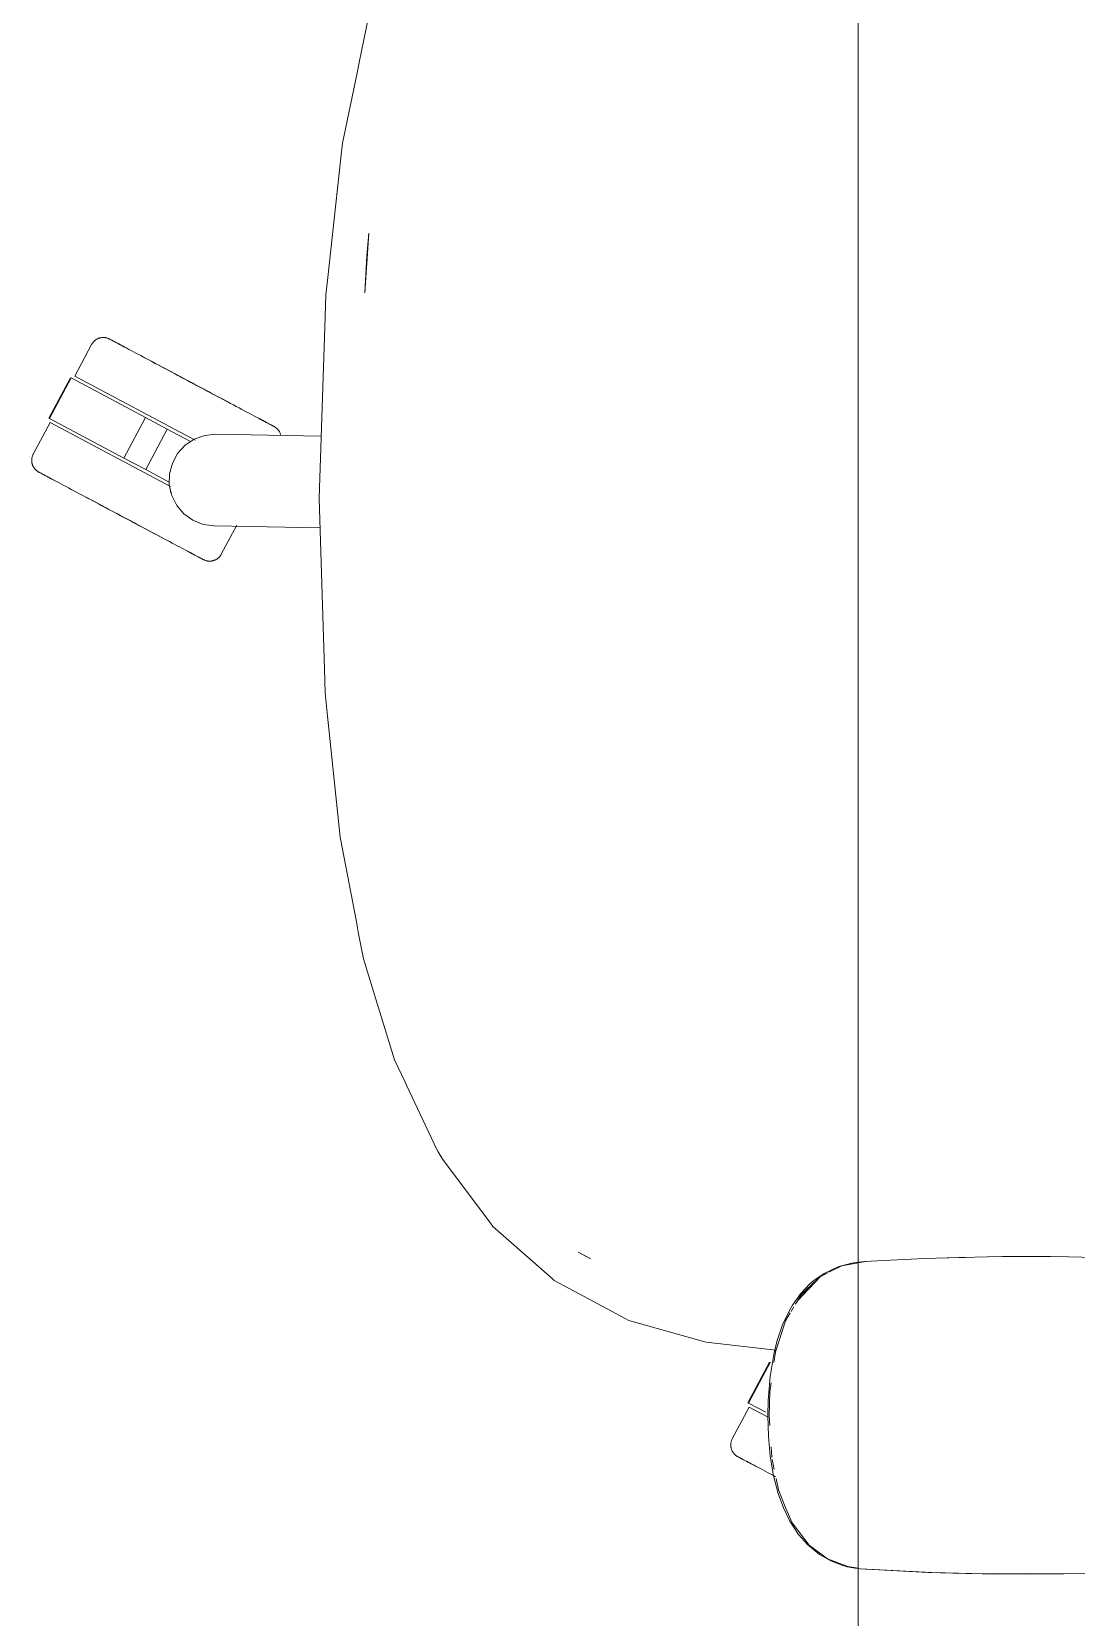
# Model space of a CAD drawing. Header units: millimetres. Extents: x 79795 to 317870, y -36033 to 97293.
# Drawn here: x 168351.4 to 168670.3, y 16646.1 to 17130.1 of the extents above; entities that cross this region are included whole.
import ezdxf

# ---------------------------------------------------------------- set-up
doc = ezdxf.new("R2010")
doc.units = ezdxf.units.MM
doc.header["$MEASUREMENT"] = 0
doc.layers.add('G-IMPT', color=8, linetype='CONTINUOUS', lineweight=9)
doc.layers.add('I-FURN', color=8, linetype='CONTINUOUS', lineweight=9)

msp = doc.modelspace()

# ---------------------------------------------------------------- linework, layer by layer
at = {"layer": 'G-IMPT'}
for p, q in [((168451.39, 17120.67), (168454.26, 17134.49)), ((168450.63, 17116.99), (168451.39, 17120.67)), ((168450.63, 17116.99), (168446.28, 17096.05)), ((168446.28, 17096.05), (168445.79, 17091.63)), ((168441.66, 17054.19), (168445.79, 17091.63)), ((168453.06, 17050.35), (168454.31, 17068.63)), ((168454.31, 17068.63), (168453.7, 17061.68)), ((168453.06, 17050.35), (168453.7, 17061.68)), ((168441.66, 17054.19), (168441.18, 17049.81)), ((168440.85, 17039.87), (168441.18, 17049.81)), ((168440.85, 17039.87), (168439.15, 16987.69)), ((168439.15, 16987.69), (168440.77, 16935.53)), ((168440.77, 16935.53), (168440.99, 16928.27)), ((168441.72, 16921.2), (168440.99, 16928.27)), ((168445.54, 16884.21), (168441.72, 16921.2)), ((168445.54, 16884.21), (168445.63, 16883.75)), ((168450.5, 16858.37), (168445.63, 16883.75)), ((168450.5, 16858.37), (168451.21, 16854.7)), ((168452.66, 16847.1), (168451.21, 16854.7)), ((168456.86, 16833.49), (168452.66, 16847.1)), ((168462.18, 16816.22), (168456.86, 16833.49)), ((168462.18, 16816.22), (168465.37, 16809.46)), ((168465.8, 16808.54), (168465.37, 16809.46)), ((168475.07, 16788.9), (168465.8, 16808.54)), ((168475.07, 16788.9), (168475.49, 16788.19)), ((168476.43, 16786.61), (168475.49, 16788.19)), ((168476.89, 16785.84), (168476.43, 16786.61)), ((168476.89, 16785.84), (168491.46, 16766.34)), ((168491.46, 16766.34), (168492.19, 16765.38)), ((168495.44, 16762.51), (168492.19, 16765.38)), ((168495.44, 16762.51), (168510.23, 16749.49)), ((168518.2, 16757.51), (168522.09, 16755.55)), ((168518.2, 16757.51), (168520.49, 16756.33)), ((168520.49, 16756.33), (168522.09, 16755.55)), ((168593.48, 16751.17), (168597.8, 16753.16)), ((168594.75, 16751.43), (168598.64, 16753.35)), ((168601.76, 16754.22), (168597.8, 16753.16)), ((168598.64, 16753.35), (168603.69, 16754.29)), ((168603.69, 16754.46), (168601.76, 16754.22)), ((168603.69, 16754.29), (168605.99, 16754.72)), ((168605.76, 16754.72), (168603.69, 16754.46)), ((168611.43, 16755.01), (168605.76, 16754.72)), ((168611.43, 16755.01), (168623.99, 16755.62)), ((168627.53, 16755.74), (168623.99, 16755.62)), ((168643.2, 16756.12), (168627.53, 16755.74)), ((168630.93, 16755.8), (168634.26, 16755.95)), ((168636.48, 16755.95), (168634.26, 16755.95)), ((168643.2, 16756.12), (168647.72, 16756.17)), ((168647.72, 16756.17), (168662.43, 16756.17)), ((168667.9, 16756.1), (168662.43, 16756.17)), ((168667.9, 16756.1), (168680.21, 16755.8)), ((168510.23, 16749.49), (168510.9, 16748.9)), ((168521.33, 16743.32), (168510.9, 16748.9)), ((168585.25, 16742.75), (168592.15, 16750.15)), ((168588.94, 16747.83), (168586.07, 16744.79)), ((168586.44, 16744.84), (168592.15, 16750.15)), ((168586.66, 16744.38), (168589.74, 16747.91)), ((168588.94, 16747.83), (168590.26, 16748.97)), ((168592.15, 16750.15), (168589.74, 16747.91)), ((168593.48, 16751.17), (168590.26, 16748.97)), ((168594.39, 16751.25), (168592.15, 16750.15)), ((168532.57, 16737.31), (168521.33, 16743.32)), ((168586.07, 16744.79), (168583.62, 16741.33)), ((168584.56, 16741.69), (168586.44, 16744.84)), ((168585.25, 16742.75), (168586.53, 16744.22)), ((168580.61, 16735.32), (168582.82, 16739.96)), ((168581.48, 16736.54), (168582.94, 16738.99)), ((168582.82, 16739.96), (168583.62, 16741.33)), ((168583.22, 16739.46), (168584.08, 16740.9)), ((168533.68, 16736.71), (168532.57, 16737.31)), ((168555.03, 16730.7), (168533.68, 16736.71)), ((168578.45, 16727.15), (168581.48, 16736.54)), ((168578.87, 16730.23), (168580.61, 16735.32)), ((168555.03, 16730.7), (168557.29, 16730.07)), ((168578.57, 16727.65), (168557.29, 16730.07)), ((168578.87, 16730.23), (168577.9, 16726.31)), ((168577.9, 16726.31), (168576.78, 16719.55)), ((168577.98, 16723.86), (168578.45, 16727.15)), ((168576.2, 16712.23), (168576.78, 16719.55)), ((168576.72, 16714.89), (168576.49, 16707.72)), ((168576.72, 16714.89), (168577.11, 16717.67)), ((168576.2, 16712.23), (168576.12, 16707.72)), ((168576.12, 16707.72), (168576.3, 16701.38)), ((168576.68, 16704.61), (168576.49, 16707.72)), ((168576.86, 16695.23), (168576.3, 16701.38)), ((168576.86, 16695.23), (168577.86, 16689.3)), ((168577.28, 16694.9), (168577.08, 16698.1)), ((168578.04, 16691.15), (168577.42, 16694.2)), ((168579.29, 16683.82), (168577.86, 16689.3)), ((168579.32, 16684.94), (168578.61, 16688.4)), ((168579.32, 16684.94), (168581.64, 16679.31)), ((168579.29, 16683.82), (168580.88, 16679.49)), ((168582.86, 16675.41), (168580.88, 16679.49)), ((168583.48, 16674.92), (168581.64, 16679.31)), ((168582.86, 16675.41), (168585.51, 16671.37)), ((168588.7, 16668.13), (168583.48, 16674.92)), ((168585.51, 16671.37), (168588.18, 16668.33)), ((168591.92, 16665.25), (168588.18, 16668.33)), ((168594.32, 16663.96), (168588.7, 16668.13)), ((168595.35, 16663.29), (168591.92, 16665.25)), ((168600.52, 16661.55), (168594.32, 16663.96)), ((168595.35, 16663.29), (168599, 16661.9)), ((168600.34, 16661.53), (168599, 16661.9)), ((168600.34, 16661.53), (168602.74, 16661.09)), ((168600.52, 16661.55), (168603.69, 16661.07)), ((168604.38, 16660.84), (168602.74, 16661.09)), ((168624.96, 16659.79), (168604.38, 16660.84)), ((168626.17, 16659.75), (168604.38, 16660.84)), ((168604.38, 16660.84), (168605.99, 16660.72)), ((168626.17, 16659.75), (168605.99, 16660.72)), ((168646.36, 16659.28), (168624.96, 16659.79)), ((168636.52, 16659.44), (168624.96, 16659.79)), ((168624.96, 16659.79), (168626.17, 16659.75)), ((168646.36, 16659.28), (168626.17, 16659.75)), ((168666.54, 16659.33), (168636.52, 16659.44)), ((168646.36, 16659.28), (168636.52, 16659.44)), ((168636.52, 16659.44), (168655.75, 16659.24)), ((168644.32, 16659.3), (168642.41, 16659.37)), ((168647.26, 16659.33), (168644.32, 16659.3)), ((168666.54, 16659.33), (168646.36, 16659.28)), ((168666.54, 16659.33), (168655.75, 16659.24)), ((168666.54, 16659.33), (168674.96, 16659.49))]:
    msp.add_line(p, q, dxfattribs=at)
at = {"layer": 'I-FURN'}
for p, q in [((168603.69, 16187.72), (168603.69, 17787.72)), ((168603.69, 17787.72), (168603.69, 16187.72)), ((168369.7, 17034.62), (168364.55, 17024.93)), ((168369.7, 17034.62), (168369.78, 17034.76)), ((168369.78, 17034.76), (168369.86, 17034.9)), ((168369.86, 17034.9), (168369.95, 17035.03)), ((168369.95, 17035.03), (168370.05, 17035.16)), ((168370.05, 17035.16), (168370.15, 17035.29)), ((168370.15, 17035.29), (168370.25, 17035.41)), ((168370.25, 17035.41), (168370.36, 17035.53)), ((168370.36, 17035.53), (168370.47, 17035.64)), ((168370.47, 17035.64), (168370.59, 17035.75)), ((168370.59, 17035.75), (168370.72, 17035.86)), ((168370.72, 17035.86), (168370.84, 17035.95)), ((168370.84, 17035.95), (168370.97, 17036.05)), ((168370.97, 17036.05), (168371.11, 17036.14)), ((168371.11, 17036.14), (168371.25, 17036.22)), ((168371.25, 17036.22), (168371.39, 17036.3)), ((168371.39, 17036.3), (168371.53, 17036.37)), ((168371.53, 17036.37), (168371.68, 17036.44)), ((168371.68, 17036.44), (168371.83, 17036.5)), ((168371.83, 17036.5), (168371.98, 17036.55)), ((168371.98, 17036.55), (168372.14, 17036.6)), ((168372.14, 17036.6), (168372.29, 17036.64)), ((168372.29, 17036.64), (168372.45, 17036.67)), ((168372.45, 17036.67), (168372.61, 17036.7)), ((168372.61, 17036.7), (168372.77, 17036.73)), ((168372.77, 17036.73), (168372.93, 17036.74)), ((168372.93, 17036.74), (168373.09, 17036.75)), ((168373.09, 17036.75), (168373.25, 17036.76)), ((168373.25, 17036.76), (168373.41, 17036.75)), ((168373.41, 17036.75), (168373.57, 17036.74)), ((168373.57, 17036.74), (168373.73, 17036.73)), ((168373.73, 17036.73), (168373.89, 17036.71)), ((168373.89, 17036.71), (168374.05, 17036.68)), ((168374.05, 17036.68), (168374.21, 17036.64)), ((168374.21, 17036.64), (168374.36, 17036.6)), ((168374.36, 17036.6), (168374.52, 17036.55)), ((168374.52, 17036.55), (168374.67, 17036.5)), ((168374.67, 17036.5), (168374.82, 17036.44)), ((168374.82, 17036.44), (168374.97, 17036.38)), ((168374.97, 17036.38), (168375.11, 17036.31)), ((168375.11, 17036.31), (168375.15, 17036.29)), ((168375.15, 17036.29), (168375.17, 17036.27)), ((168375.16, 17036.28), (168375.15, 17036.29)), ((168375.2, 17036.26), (168375.16, 17036.28)), ((168375.17, 17036.27), (168375.23, 17036.24)), ((168375.28, 17036.22), (168375.2, 17036.26)), ((168375.23, 17036.24), (168375.33, 17036.19)), ((168375.4, 17036.15), (168375.28, 17036.22)), ((168375.33, 17036.19), (168375.47, 17036.11)), ((168375.56, 17036.07), (168375.4, 17036.15)), ((168375.47, 17036.11), (168375.65, 17036.02)), ((168375.76, 17035.96), (168375.56, 17036.07)), ((168375.65, 17036.02), (168375.87, 17035.9)), ((168376, 17035.83), (168375.76, 17035.96)), ((168375.87, 17035.9), (168376.13, 17035.76)), ((168376.28, 17035.68), (168376, 17035.83)), ((168376.13, 17035.76), (168376.43, 17035.61)), ((168376.6, 17035.51), (168376.28, 17035.68)), ((168376.43, 17035.61), (168376.76, 17035.43)), ((168376.96, 17035.32), (168376.6, 17035.51)), ((168376.76, 17035.43), (168377.13, 17035.23)), ((168377.35, 17035.11), (168376.96, 17035.32)), ((168377.13, 17035.23), (168377.54, 17035.01)), ((168377.78, 17034.89), (168377.35, 17035.11)), ((168377.54, 17035.01), (168377.99, 17034.77)), ((168378.25, 17034.64), (168377.78, 17034.89)), ((168377.99, 17034.77), (168378.47, 17034.52)), ((168378.75, 17034.37), (168378.25, 17034.64)), ((168378.47, 17034.52), (168378.99, 17034.24)), ((168379.28, 17034.09), (168378.75, 17034.37)), ((168378.99, 17034.24), (168379.54, 17033.95)), ((168379.85, 17033.79), (168379.28, 17034.09)), ((168379.54, 17033.95), (168380.12, 17033.64)), ((168380.45, 17033.47), (168379.85, 17033.79)), ((168381.09, 17033.13), (168380.45, 17033.47)), ((168381.75, 17032.78), (168381.09, 17033.13)), ((168382.44, 17032.41), (168381.75, 17032.78)), ((168383.17, 17032.02), (168382.44, 17032.41)), ((168383.92, 17031.62), (168383.17, 17032.02)), ((168384.69, 17031.21), (168383.92, 17031.62)), ((168385.49, 17030.79), (168384.69, 17031.21)), ((168386.32, 17030.35), (168385.49, 17030.79)), ((168385.87, 17030.58), (168386.71, 17030.14)), ((168387.17, 17029.9), (168386.32, 17030.35)), ((168386.71, 17030.14), (168387.56, 17029.69)), ((168388.03, 17029.43), (168387.17, 17029.9)), ((168387.56, 17029.69), (168388.44, 17029.22)), ((168388.92, 17028.96), (168388.03, 17029.43)), ((168388.44, 17029.22), (168389.34, 17028.74)), ((168389.83, 17028.48), (168388.92, 17028.96)), ((168389.34, 17028.74), (168390.25, 17028.26)), ((168390.75, 17027.99), (168389.83, 17028.48)), ((168390.25, 17028.26), (168391.18, 17027.76)), ((168391.69, 17027.49), (168390.75, 17027.99)), ((168363.26, 17024.49), (168356.68, 17012.13)), ((168356.85, 17012.04), (168363.43, 17024.4)), ((168363.43, 17024.4), (168386.13, 17012.32)), ((168401.3, 17005.39), (168364.55, 17024.93)), ((168391.18, 17027.76), (168392.12, 17027.26)), ((168392.64, 17026.99), (168391.69, 17027.49)), ((168392.12, 17027.26), (168393.08, 17026.75)), ((168393.6, 17026.47), (168392.64, 17026.99)), ((168393.08, 17026.75), (168394.05, 17026.24)), ((168394.58, 17025.96), (168393.6, 17026.47)), ((168394.05, 17026.24), (168395.03, 17025.72)), ((168395.56, 17025.43), (168394.58, 17025.96)), ((168395.03, 17025.72), (168396.01, 17025.19)), ((168396.55, 17024.91), (168395.56, 17025.43)), ((168396.01, 17025.19), (168397.01, 17024.66)), ((168397.55, 17024.38), (168396.55, 17024.91)), ((168397.01, 17024.66), (168398.01, 17024.13)), ((168398.55, 17023.84), (168397.55, 17024.38)), ((168398.01, 17024.13), (168399.01, 17023.6)), ((168399.55, 17023.31), (168398.55, 17023.84)), ((168399.01, 17023.6), (168400.02, 17023.06)), ((168400.56, 17022.78), (168399.55, 17023.31)), ((168400.02, 17023.06), (168401.02, 17022.53)), ((168401.56, 17022.24), (168400.56, 17022.78)), ((168401.02, 17022.53), (168402.03, 17022)), ((168402.57, 17021.71), (168401.56, 17022.24)), ((168402.03, 17022), (168403.03, 17021.46)), ((168403.57, 17021.18), (168402.57, 17021.71)), ((168403.03, 17021.46), (168404.02, 17020.93)), ((168404.56, 17020.65), (168403.57, 17021.18)), ((168404.02, 17020.93), (168405.01, 17020.41)), ((168405.55, 17020.12), (168404.56, 17020.65)), ((168405.01, 17020.41), (168406, 17019.88)), ((168406.53, 17019.6), (168405.55, 17020.12)), ((168406, 17019.88), (168406.97, 17019.36)), ((168407.49, 17019.09), (168406.53, 17019.6)), ((168406.97, 17019.36), (168407.94, 17018.85)), ((168408.45, 17018.58), (168407.49, 17019.09)), ((168407.94, 17018.85), (168408.89, 17018.35)), ((168409.4, 17018.08), (168408.45, 17018.58)), ((168408.89, 17018.35), (168409.83, 17017.85)), ((168410.33, 17017.58), (168409.4, 17018.08)), ((168409.83, 17017.85), (168410.75, 17017.36)), ((168411.24, 17017.1), (168410.33, 17017.58)), ((168410.75, 17017.36), (168411.65, 17016.88)), ((168412.13, 17016.62), (168411.24, 17017.1)), ((168413.01, 17016.15), (168412.13, 17016.62)), ((168413.87, 17015.7), (168413.01, 17016.15)), ((168414.7, 17015.25), (168413.87, 17015.7)), ((168415.52, 17014.82), (168414.7, 17015.25)), ((168416.3, 17014.4), (168415.52, 17014.82)), ((168417.07, 17014), (168416.3, 17014.4)), ((168417.8, 17013.61), (168417.07, 17014)), ((168418.51, 17013.23), (168417.8, 17013.61)), ((168357.04, 17010.81), (168351.89, 17001.12)), ((168379.56, 16999.96), (168356.85, 17012.04)), ((168393.76, 16991.28), (168357.04, 17010.81)), ((168379.56, 16999.96), (168386.13, 17012.32)), ((168386.13, 17012.32), (168392.78, 17008.79)), ((168386.2, 16996.43), (168392.78, 17008.79)), ((168392.78, 17008.79), (168399.92, 17004.99)), ((168419.19, 17012.87), (168418.51, 17013.23)), ((168419.83, 17012.53), (168419.19, 17012.87)), ((168420.45, 17012.2), (168419.83, 17012.53)), ((168421.03, 17011.89), (168420.45, 17012.2)), ((168420.72, 17012.05), (168421.29, 17011.75)), ((168421.58, 17011.6), (168421.03, 17011.89)), ((168421.29, 17011.75), (168421.83, 17011.47)), ((168422.1, 17011.32), (168421.58, 17011.6)), ((168421.83, 17011.47), (168422.33, 17011.2)), ((168422.58, 17011.06), (168422.1, 17011.32)), ((168422.33, 17011.2), (168422.79, 17010.95)), ((168423.03, 17010.83), (168422.58, 17011.06)), ((168422.79, 17010.95), (168423.22, 17010.72)), ((168423.44, 17010.61), (168423.03, 17010.83)), ((168423.22, 17010.72), (168423.62, 17010.52)), ((168423.81, 17010.41), (168423.44, 17010.61)), ((168423.62, 17010.52), (168423.97, 17010.33)), ((168424.15, 17010.23), (168423.81, 17010.41)), ((168423.97, 17010.33), (168424.29, 17010.16)), ((168424.45, 17010.07), (168424.15, 17010.23)), ((168424.29, 17010.16), (168424.57, 17010.01)), ((168424.7, 17009.94), (168424.45, 17010.07)), ((168424.57, 17010.01), (168424.81, 17009.88)), ((168424.92, 17009.82), (168424.7, 17009.94)), ((168424.81, 17009.88), (168425.01, 17009.77)), ((168425.1, 17009.72), (168424.92, 17009.82)), ((168425.01, 17009.77), (168425.17, 17009.69)), ((168425.24, 17009.65), (168425.1, 17009.72)), ((168425.17, 17009.69), (168425.29, 17009.62)), ((168425.34, 17009.6), (168425.24, 17009.65)), ((168425.29, 17009.62), (168425.38, 17009.58)), ((168425.4, 17009.56), (168425.34, 17009.6)), ((168425.38, 17009.58), (168425.42, 17009.56)), ((168425.42, 17009.55), (168425.4, 17009.56)), ((168425.42, 17009.56), (168425.42, 17009.55)), ((168425.42, 17009.55), (168425.57, 17009.48)), ((168425.57, 17009.48), (168425.7, 17009.39)), ((168425.7, 17009.39), (168425.84, 17009.3)), ((168425.84, 17009.3), (168425.97, 17009.21)), ((168425.97, 17009.21), (168426.09, 17009.11)), ((168426.09, 17009.11), (168426.22, 17009)), ((168426.22, 17009), (168426.33, 17008.89)), ((168426.33, 17008.89), (168426.45, 17008.78)), ((168426.45, 17008.78), (168426.56, 17008.66)), ((168426.56, 17008.66), (168426.66, 17008.54)), ((168426.66, 17008.54), (168426.76, 17008.41)), ((168395.96, 17001.37), (168398.24, 17003.85)), ((168398.24, 17003.85), (168401.05, 17005.72)), ((168401.05, 17005.72), (168404.22, 17006.86)), ((168404.22, 17006.86), (168407.58, 17007.21)), ((168407.58, 17007.21), (168439.77, 17006.65)), ((168426.76, 17008.41), (168426.85, 17008.28)), ((168426.85, 17008.28), (168426.94, 17008.14)), ((168426.94, 17008.14), (168427.03, 17008.01)), ((168427.03, 17008.01), (168427.1, 17007.86)), ((168427.1, 17007.86), (168427.17, 17007.72)), ((168427.17, 17007.72), (168427.24, 17007.57)), ((168427.24, 17007.57), (168427.3, 17007.42)), ((168427.3, 17007.42), (168427.36, 17007.27)), ((168427.36, 17007.27), (168427.4, 17007.12)), ((168427.4, 17007.12), (168427.44, 17006.96)), ((168427.44, 17006.96), (168427.48, 17006.8)), ((168351.42, 16999.38), (168351.43, 16999.54)), ((168351.42, 16999.22), (168351.42, 16999.38)), ((168351.42, 16999.06), (168351.42, 16999.22)), ((168351.43, 16998.9), (168351.42, 16999.06)), ((168351.43, 16999.54), (168351.44, 16999.7)), ((168351.45, 16998.74), (168351.43, 16998.9)), ((168351.44, 16999.7), (168351.47, 16999.86)), ((168351.47, 16999.86), (168351.49, 17000.02)), ((168351.49, 17000.02), (168351.53, 17000.18)), ((168351.53, 17000.18), (168351.57, 17000.33)), ((168351.57, 17000.33), (168351.62, 17000.49)), ((168351.62, 17000.49), (168351.67, 17000.64)), ((168351.67, 17000.64), (168351.73, 17000.79)), ((168351.73, 17000.79), (168351.8, 17000.94)), ((168351.8, 17000.94), (168351.87, 17001.08)), ((168351.87, 17001.08), (168351.89, 17001.12)), ((168386.2, 16996.43), (168379.56, 16999.96)), ((168394.34, 16998.41), (168395.96, 17001.37)), ((168351.47, 16998.58), (168351.45, 16998.74)), ((168351.5, 16998.42), (168351.47, 16998.58)), ((168351.53, 16998.26), (168351.5, 16998.42)), ((168351.58, 16998.11), (168351.53, 16998.26)), ((168351.62, 16997.95), (168351.58, 16998.11)), ((168351.68, 16997.8), (168351.62, 16997.95)), ((168351.74, 16997.65), (168351.68, 16997.8)), ((168351.8, 16997.5), (168351.74, 16997.65)), ((168351.88, 16997.36), (168351.8, 16997.5)), ((168351.95, 16997.22), (168351.88, 16997.36)), ((168352.04, 16997.08), (168351.95, 16997.22)), ((168352.12, 16996.95), (168352.04, 16997.08)), ((168352.22, 16996.81), (168352.12, 16996.95)), ((168352.32, 16996.69), (168352.22, 16996.81)), ((168352.42, 16996.56), (168352.32, 16996.69)), ((168352.53, 16996.45), (168352.42, 16996.56)), ((168352.64, 16996.33), (168352.53, 16996.45)), ((168352.76, 16996.22), (168352.64, 16996.33)), ((168352.88, 16996.12), (168352.76, 16996.22)), ((168353.01, 16996.02), (168352.88, 16996.12)), ((168353.14, 16995.92), (168353.01, 16996.02)), ((168353.28, 16995.83), (168353.14, 16995.92)), ((168353.41, 16995.75), (168353.28, 16995.83)), ((168353.55, 16995.67), (168353.41, 16995.75)), ((168353.56, 16995.67), (168353.55, 16995.67)), ((168353.55, 16995.67), (168353.57, 16995.66)), ((168353.6, 16995.64), (168353.56, 16995.67)), ((168353.57, 16995.66), (168353.63, 16995.63)), ((168353.68, 16995.6), (168353.6, 16995.64)), ((168353.63, 16995.63), (168353.73, 16995.57)), ((168353.81, 16995.54), (168353.68, 16995.6)), ((168353.73, 16995.57), (168353.88, 16995.5)), ((168353.97, 16995.45), (168353.81, 16995.54)), ((168353.88, 16995.5), (168354.06, 16995.4)), ((168354.17, 16995.34), (168353.97, 16995.45)), ((168354.06, 16995.4), (168354.27, 16995.29)), ((168354.41, 16995.21), (168354.17, 16995.34)), ((168354.27, 16995.29), (168354.53, 16995.15)), ((168354.69, 16995.07), (168354.41, 16995.21)), ((168354.53, 16995.15), (168354.83, 16994.99)), ((168355.01, 16994.9), (168354.69, 16995.07)), ((168354.83, 16994.99), (168355.17, 16994.81)), ((168355.36, 16994.71), (168355.01, 16994.9)), ((168355.17, 16994.81), (168355.54, 16994.61)), ((168355.76, 16994.5), (168355.36, 16994.71)), ((168355.54, 16994.61), (168355.95, 16994.4)), ((168356.18, 16994.27), (168355.76, 16994.5)), ((168355.95, 16994.4), (168356.39, 16994.16)), ((168356.65, 16994.02), (168356.18, 16994.27)), ((168356.39, 16994.16), (168356.88, 16993.9)), ((168357.15, 16993.76), (168356.65, 16994.02)), ((168393.35, 16992.63), (168386.2, 16996.43)), ((168393.42, 16991.77), (168393.48, 16995.15)), ((168393.48, 16995.15), (168394.34, 16998.41)), ((168356.88, 16993.9), (168357.39, 16993.63)), ((168357.69, 16993.47), (168357.15, 16993.76)), ((168357.39, 16993.63), (168357.94, 16993.33)), ((168358.26, 16993.17), (168357.69, 16993.47)), ((168357.94, 16993.33), (168358.53, 16993.02)), ((168358.53, 16993.02), (168359.15, 16992.7)), ((168359.15, 16992.7), (168359.79, 16992.35)), ((168359.79, 16992.35), (168360.47, 16991.99)), ((168360.47, 16991.99), (168361.18, 16991.62)), ((168361.18, 16991.62), (168361.91, 16991.22)), ((168361.91, 16991.22), (168362.68, 16990.82)), ((168362.68, 16990.82), (168363.46, 16990.4)), ((168363.46, 16990.4), (168364.27, 16989.97)), ((168364.27, 16989.97), (168365.11, 16989.53)), ((168365.11, 16989.53), (168365.97, 16989.07)), ((168394.17, 16988.49), (168393.42, 16991.77)), ((168365.97, 16989.07), (168366.84, 16988.6)), ((168366.84, 16988.6), (168367.74, 16988.13)), ((168368.23, 16987.87), (168367.32, 16988.35)), ((168367.74, 16988.13), (168368.65, 16987.64)), ((168369.15, 16987.38), (168368.23, 16987.87)), ((168368.65, 16987.64), (168369.58, 16987.15)), ((168370.09, 16986.88), (168369.15, 16987.38)), ((168369.58, 16987.15), (168370.53, 16986.64)), ((168371.04, 16986.37), (168370.09, 16986.88)), ((168370.53, 16986.64), (168371.48, 16986.14)), ((168372.01, 16985.86), (168371.04, 16986.37)), ((168371.48, 16986.14), (168372.45, 16985.62)), ((168372.98, 16985.34), (168372.01, 16985.86)), ((168372.45, 16985.62), (168373.43, 16985.1)), ((168373.96, 16984.82), (168372.98, 16985.34)), ((168373.43, 16985.1), (168374.42, 16984.58)), ((168374.95, 16984.29), (168373.96, 16984.82)), ((168374.42, 16984.58), (168375.41, 16984.05)), ((168375.95, 16983.76), (168374.95, 16984.29)), ((168395.68, 16985.47), (168394.17, 16988.49)), ((168397.87, 16982.91), (168395.68, 16985.47)), ((168375.41, 16984.05), (168376.41, 16983.52)), ((168376.95, 16983.23), (168375.95, 16983.76)), ((168376.41, 16983.52), (168377.41, 16982.98)), ((168377.96, 16982.69), (168376.95, 16983.23)), ((168377.41, 16982.98), (168378.42, 16982.45)), ((168378.96, 16982.16), (168377.96, 16982.69)), ((168378.42, 16982.45), (168379.43, 16981.91)), ((168379.97, 16981.63), (168378.96, 16982.16)), ((168379.43, 16981.91), (168380.43, 16981.38)), ((168380.97, 16981.09), (168379.97, 16981.63)), ((168380.43, 16981.38), (168381.43, 16980.85)), ((168381.97, 16980.56), (168380.97, 16981.09)), ((168381.43, 16980.85), (168382.43, 16980.32)), ((168382.96, 16980.03), (168381.97, 16980.56)), ((168382.43, 16980.32), (168383.42, 16979.79)), ((168383.95, 16979.51), (168382.96, 16980.03)), ((168383.42, 16979.79), (168384.4, 16979.27)), ((168384.93, 16978.99), (168383.95, 16979.51)), ((168400.62, 16980.94), (168397.87, 16982.91)), ((168403.75, 16979.69), (168400.62, 16980.94)), ((168407.09, 16979.23), (168403.75, 16979.69)), ((168409.28, 16970.6), (168413.98, 16979.45)), ((168384.4, 16979.27), (168385.38, 16978.75)), ((168385.9, 16978.47), (168384.93, 16978.99)), ((168385.38, 16978.75), (168386.34, 16978.24)), ((168386.86, 16977.96), (168385.9, 16978.47)), ((168386.34, 16978.24), (168387.29, 16977.73)), ((168387.8, 16977.46), (168386.86, 16977.96)), ((168387.29, 16977.73), (168388.23, 16977.23)), ((168388.73, 16976.97), (168387.8, 16977.46)), ((168388.23, 16977.23), (168389.15, 16976.74)), ((168389.64, 16976.48), (168388.73, 16976.97)), ((168389.15, 16976.74), (168390.06, 16976.26)), ((168390.54, 16976), (168389.64, 16976.48)), ((168390.06, 16976.26), (168390.95, 16975.79)), ((168391.42, 16975.54), (168390.54, 16976)), ((168390.95, 16975.79), (168391.81, 16975.33)), ((168392.27, 16975.08), (168391.42, 16975.54)), ((168391.81, 16975.33), (168392.66, 16974.88)), ((168393.11, 16974.64), (168392.27, 16975.08)), ((168392.66, 16974.88), (168393.48, 16974.44)), ((168439.43, 16978.66), (168407.09, 16979.23)), ((168393.48, 16974.44), (168394.29, 16974.01)), ((168394.29, 16974.01), (168395.06, 16973.6)), ((168395.06, 16973.6), (168395.81, 16973.2)), ((168395.81, 16973.2), (168396.53, 16972.82)), ((168396.53, 16972.82), (168397.23, 16972.45)), ((168397.23, 16972.45), (168397.89, 16972.09)), ((168397.89, 16972.09), (168398.52, 16971.76)), ((168398.52, 16971.76), (168399.13, 16971.44)), ((168399.44, 16971.27), (168398.85, 16971.58)), ((168399.13, 16971.44), (168399.7, 16971.14)), ((168399.99, 16970.98), (168399.44, 16971.27)), ((168399.7, 16971.14), (168400.23, 16970.85)), ((168400.51, 16970.7), (168399.99, 16970.98)), ((168400.23, 16970.85), (168400.73, 16970.58)), ((168400.99, 16970.45), (168400.51, 16970.7)), ((168400.73, 16970.58), (168401.2, 16970.34)), ((168401.43, 16970.21), (168400.99, 16970.45)), ((168401.2, 16970.34), (168401.63, 16970.11)), ((168401.84, 16969.99), (168401.43, 16970.21)), ((168401.63, 16970.11), (168402.02, 16969.9)), ((168402.22, 16969.79), (168401.84, 16969.99)), ((168402.02, 16969.9), (168402.38, 16969.71)), ((168402.55, 16969.62), (168402.22, 16969.79)), ((168408.73, 16969.81), (168408.62, 16969.69)), ((168408.83, 16969.94), (168408.73, 16969.81)), ((168408.93, 16970.06), (168408.83, 16969.94)), ((168409.03, 16970.19), (168408.93, 16970.06)), ((168409.12, 16970.33), (168409.03, 16970.19)), ((168409.2, 16970.46), (168409.12, 16970.33)), ((168409.28, 16970.6), (168409.2, 16970.46)), ((168402.38, 16969.71), (168402.69, 16969.54)), ((168402.85, 16969.46), (168402.55, 16969.62)), ((168402.69, 16969.54), (168402.97, 16969.39)), ((168403.11, 16969.32), (168402.85, 16969.46)), ((168402.97, 16969.39), (168403.21, 16969.26)), ((168403.33, 16969.2), (168403.11, 16969.32)), ((168403.21, 16969.26), (168403.42, 16969.16)), ((168403.51, 16969.11), (168403.33, 16969.2)), ((168403.42, 16969.16), (168403.58, 16969.07)), ((168403.65, 16969.03), (168403.51, 16969.11)), ((168403.58, 16969.07), (168403.7, 16969.01)), ((168403.75, 16968.98), (168403.65, 16969.03)), ((168403.7, 16969.01), (168403.78, 16968.96)), ((168403.81, 16968.95), (168403.75, 16968.98)), ((168403.78, 16968.96), (168403.82, 16968.94)), ((168403.83, 16968.94), (168403.81, 16968.95)), ((168403.82, 16968.94), (168403.83, 16968.94)), ((168403.87, 16968.92), (168403.83, 16968.94)), ((168404.01, 16968.85), (168403.87, 16968.92)), ((168404.16, 16968.78), (168404.01, 16968.85)), ((168404.31, 16968.72), (168404.16, 16968.78)), ((168404.46, 16968.67), (168404.31, 16968.72)), ((168404.62, 16968.62), (168404.46, 16968.67)), ((168404.77, 16968.58), (168404.62, 16968.62)), ((168404.93, 16968.54), (168404.77, 16968.58)), ((168405.09, 16968.52), (168404.93, 16968.54)), ((168405.25, 16968.49), (168405.09, 16968.52)), ((168405.41, 16968.48), (168405.25, 16968.49)), ((168405.57, 16968.47), (168405.41, 16968.48)), ((168405.73, 16968.47), (168405.57, 16968.47)), ((168405.89, 16968.47), (168405.73, 16968.47)), ((168406.05, 16968.48), (168405.89, 16968.47)), ((168406.21, 16968.5), (168406.05, 16968.48)), ((168406.37, 16968.52), (168406.21, 16968.5)), ((168406.53, 16968.55), (168406.37, 16968.52)), ((168406.69, 16968.58), (168406.53, 16968.55)), ((168406.84, 16968.63), (168406.69, 16968.58)), ((168407, 16968.67), (168406.84, 16968.63)), ((168407.15, 16968.73), (168407, 16968.67)), ((168407.3, 16968.79), (168407.15, 16968.73)), ((168407.44, 16968.85), (168407.3, 16968.79)), ((168407.59, 16968.93), (168407.44, 16968.85)), ((168407.73, 16969), (168407.59, 16968.93)), ((168407.87, 16969.09), (168407.73, 16969)), ((168408, 16969.18), (168407.87, 16969.09)), ((168408.13, 16969.27), (168408, 16969.18)), ((168408.26, 16969.37), (168408.13, 16969.27)), ((168408.38, 16969.47), (168408.26, 16969.37)), ((168408.5, 16969.58), (168408.38, 16969.47)), ((168408.62, 16969.69), (168408.5, 16969.58)), ((168576.61, 16723.94), (168570.04, 16711.58)), ((168570.21, 16711.49), (168576.78, 16723.85)), ((168576.78, 16723.85), (168576.88, 16723.8)), ((168570.4, 16710.26), (168565.25, 16700.57)), ((168575.5, 16708.68), (168570.21, 16711.49)), ((168576.03, 16707.27), (168570.4, 16710.26)), ((168564.77, 16698.67), (168564.78, 16698.84)), ((168564.78, 16698.51), (168564.77, 16698.67)), ((168564.78, 16698.84), (168564.79, 16699)), ((168564.79, 16699), (168564.8, 16699.16)), ((168564.8, 16699.16), (168564.82, 16699.32)), ((168564.82, 16699.32), (168564.85, 16699.47)), ((168564.85, 16699.47), (168564.89, 16699.63)), ((168564.89, 16699.63), (168564.93, 16699.79)), ((168564.93, 16699.79), (168564.98, 16699.94)), ((168564.98, 16699.94), (168565.03, 16700.09)), ((168565.03, 16700.09), (168565.09, 16700.24)), ((168565.09, 16700.24), (168565.15, 16700.39)), ((168565.15, 16700.39), (168565.23, 16700.54)), ((168565.23, 16700.54), (168565.25, 16700.57)), ((168564.79, 16698.35), (168564.78, 16698.51)), ((168564.8, 16698.19), (168564.79, 16698.35)), ((168564.83, 16698.03), (168564.8, 16698.19)), ((168564.86, 16697.87), (168564.83, 16698.03)), ((168564.89, 16697.72), (168564.86, 16697.87)), ((168564.93, 16697.56), (168564.89, 16697.72)), ((168564.98, 16697.41), (168564.93, 16697.56)), ((168565.04, 16697.25), (168564.98, 16697.41)), ((168565.1, 16697.11), (168565.04, 16697.25)), ((168565.16, 16696.96), (168565.1, 16697.11)), ((168565.23, 16696.81), (168565.16, 16696.96)), ((168565.31, 16696.67), (168565.23, 16696.81)), ((168565.39, 16696.53), (168565.31, 16696.67)), ((168565.48, 16696.4), (168565.39, 16696.53)), ((168565.58, 16696.27), (168565.48, 16696.4)), ((168565.68, 16696.14), (168565.58, 16696.27)), ((168565.78, 16696.02), (168565.68, 16696.14)), ((168565.89, 16695.9), (168565.78, 16696.02)), ((168566, 16695.79), (168565.89, 16695.9)), ((168566.12, 16695.68), (168566, 16695.79)), ((168566.24, 16695.57), (168566.12, 16695.68)), ((168566.37, 16695.47), (168566.24, 16695.57)), ((168566.5, 16695.38), (168566.37, 16695.47)), ((168566.63, 16695.29), (168566.5, 16695.38)), ((168566.77, 16695.2), (168566.63, 16695.29)), ((168566.91, 16695.12), (168566.77, 16695.2)), ((168566.92, 16695.12), (168566.91, 16695.12)), ((168566.91, 16695.12), (168566.93, 16695.11)), ((168566.96, 16695.1), (168566.92, 16695.12)), ((168566.93, 16695.11), (168566.99, 16695.08)), ((168567.04, 16695.06), (168566.96, 16695.1)), ((168566.99, 16695.08), (168567.09, 16695.03)), ((168567.16, 16694.99), (168567.04, 16695.06)), ((168567.09, 16695.03), (168567.23, 16694.95)), ((168567.33, 16694.9), (168567.16, 16694.99)), ((168567.23, 16694.95), (168567.41, 16694.86)), ((168567.53, 16694.8), (168567.33, 16694.9)), ((168567.41, 16694.86), (168567.63, 16694.74)), ((168567.77, 16694.67), (168567.53, 16694.8)), ((168567.63, 16694.74), (168567.89, 16694.6)), ((168568.05, 16694.52), (168567.77, 16694.67)), ((168567.89, 16694.6), (168568.19, 16694.45)), ((168568.37, 16694.35), (168568.05, 16694.52)), ((168568.19, 16694.45), (168568.52, 16694.27)), ((168568.72, 16694.16), (168568.37, 16694.35)), ((168568.52, 16694.27), (168568.9, 16694.07)), ((168569.11, 16693.95), (168568.72, 16694.16)), ((168568.9, 16694.07), (168569.31, 16693.85)), ((168569.54, 16693.73), (168569.11, 16693.95)), ((168569.31, 16693.85), (168569.75, 16693.61)), ((168570.01, 16693.48), (168569.54, 16693.73)), ((168569.75, 16693.61), (168570.24, 16693.36)), ((168570.51, 16693.21), (168570.01, 16693.48)), ((168570.24, 16693.36), (168570.75, 16693.08)), ((168571.05, 16692.93), (168570.51, 16693.21)), ((168570.75, 16693.08), (168571.3, 16692.79)), ((168571.61, 16692.62), (168571.05, 16692.93)), ((168571.3, 16692.79), (168571.89, 16692.48)), ((168571.89, 16692.48), (168572.5, 16692.15)), ((168572.5, 16692.15), (168573.15, 16691.81)), ((168573.15, 16691.81), (168573.83, 16691.45)), ((168573.83, 16691.45), (168574.54, 16691.07)), ((168574.54, 16691.07), (168575.27, 16690.68)), ((168575.27, 16690.68), (168576.03, 16690.27)), ((168576.03, 16690.27), (168576.82, 16689.86)), ((168576.82, 16689.86), (168577.63, 16689.42)), ((168577.63, 16689.42), (168578.47, 16688.98))]:
    msp.add_line(p, q, dxfattribs=at)
msp.add_arc((168407.15, 16993.22), 13.81, 192.3473, 197.336, dxfattribs=at)
msp.add_open_spline([(168393.82, 16989.58), (168393.71, 16990), (168393.64, 16990.43), (168393.58, 16990.87)], degree=3, dxfattribs=at)

doc.saveas('drawing.dxf')
